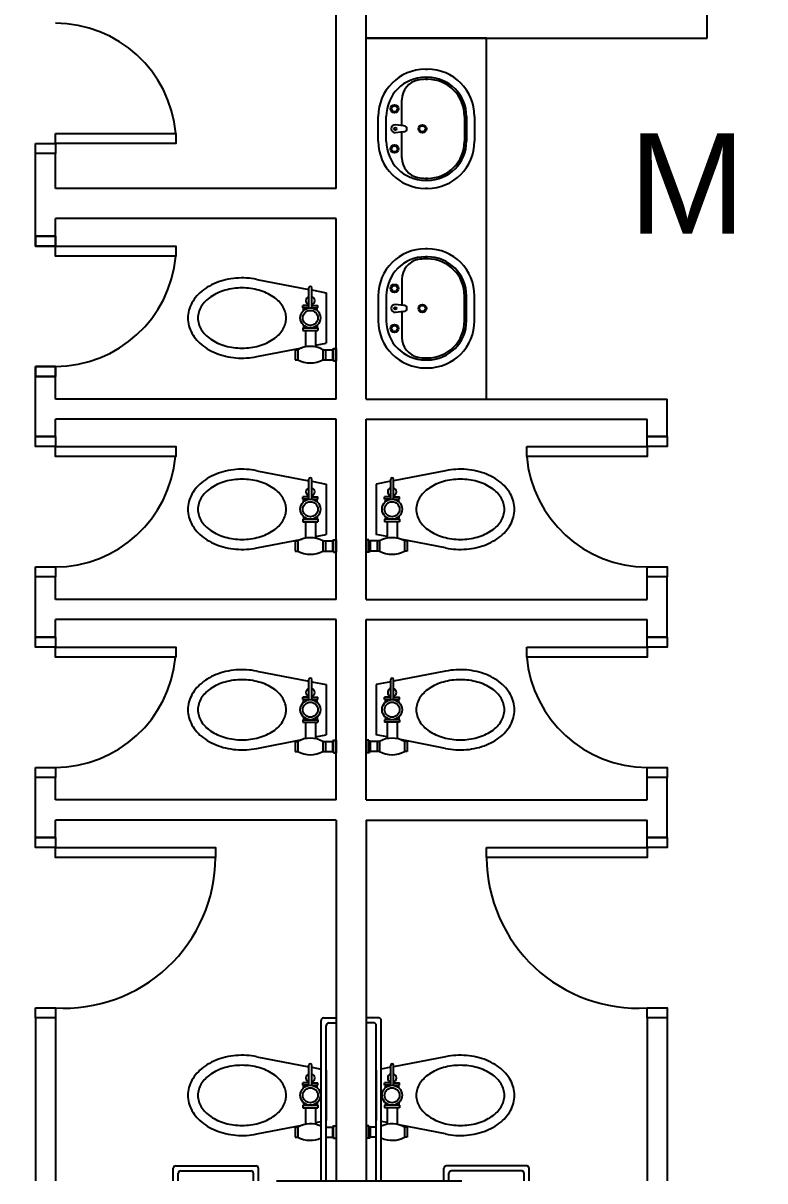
# Model space of a CAD drawing. Header units: millimetres. Extents: x -616979 to 2364082, y 43054 to 1637649.
# Drawn here: x 160498 to 164196, y 63770 to 69545 of the extents above; entities that cross this region are included whole.
import ezdxf

# ---------------------------------------------------------------- set-up
doc = ezdxf.new("R2010")
doc.units = ezdxf.units.MM
for name, color, linetype in [('a-doors', 254, 'Continuous'), ('a-fixtures', 7, 'Continuous'), ('a-label', 9, 'Continuous'), ('a-line', 7, 'Continuous'), ('a-wall', 5, 'Continuous'), ('a-windows', 7, 'Continuous')]:
    doc.layers.add(name, color=color, linetype=linetype)
doc.styles.add('-kitz', font='arial.ttf')

msp = doc.modelspace()

# ---------------------------------------------------------------- linework, layer by layer
at = {"layer": 'a-doors'}
msp.add_line((160658.395, 68894.537), (160558.395, 68894.537), dxfattribs=at)
at = {"layer": 'a-doors', "color": 1}
for p, q in [((160658.395, 68482.037), (160558.395, 68482.037)), ((160558.395, 68482.037), (160558.395, 68432.037)), ((160658.395, 68482.037), (160558.395, 68482.037)), ((160658.395, 68432.037), (160658.395, 68482.037)), ((160558.395, 68432.037), (160658.395, 68432.037)), ((160558.395, 67832.037), (160558.395, 67782.037)), ((160658.395, 67832.037), (160558.395, 67832.037)), ((160658.395, 67782.037), (160658.395, 67832.037)), ((160658.395, 67782.037), (160558.395, 67782.037)), ((160558.395, 67782.037), (160658.395, 67782.037)), ((160658.395, 67482.037), (160558.395, 67482.037)), ((163708.395, 67482.037), (163608.395, 67482.037)), ((160658.395, 66782.037), (160558.395, 66782.037)), ((163708.395, 66782.037), (163608.395, 66782.037)), ((160658.395, 66482.037), (160558.395, 66482.037)), ((163708.395, 66482.037), (163608.395, 66482.037)), ((160658.395, 65782.037), (160558.395, 65782.037)), ((163708.395, 65782.037), (163608.395, 65782.037)), ((160658.395, 65482.037), (160558.395, 65482.037)), ((163708.395, 65482.037), (163608.395, 65482.037)), ((160658.395, 64582.037), (160558.395, 64582.037)), ((163708.395, 64582.037), (163608.395, 64582.037))]:
    msp.add_line(p, q, dxfattribs=at)
at = {"layer": 'a-doors'}
for points in [[(160658.395, 68994.537), (161258.395, 68994.537), (161258.395, 68944.537), (160658.395, 68944.537)], [(160558.395, 68944.537), (160658.395, 68944.537), (160658.395, 68894.537), (160558.395, 68894.537)]]:
    msp.add_lwpolyline(points, close=True, dxfattribs=at)
at = {"layer": 'a-doors', "color": 1}
for points in [[(160558.395, 68482.037), (160658.395, 68482.037), (160658.395, 68432.037), (160558.395, 68432.037)], [(160658.395, 68432.037), (161258.395, 68432.037), (161258.395, 68382.037), (160658.395, 68382.037)], [(160558.395, 67832.037), (160658.395, 67832.037), (160658.395, 67782.037), (160558.395, 67782.037)], [(160558.395, 67482.037), (160658.395, 67482.037), (160658.395, 67432.037), (160558.395, 67432.037)], [(163608.395, 67482.037), (163708.395, 67482.037), (163708.395, 67432.037), (163608.395, 67432.037)], [(160658.395, 67432.037), (161258.395, 67432.037), (161258.395, 67382.037), (160658.395, 67382.037)], [(163008.395, 67432.037), (163608.395, 67432.037), (163608.395, 67382.037), (163008.395, 67382.037)], [(160558.395, 66832.037), (160658.395, 66832.037), (160658.395, 66782.037), (160558.395, 66782.037)], [(163608.395, 66832.037), (163708.395, 66832.037), (163708.395, 66782.037), (163608.395, 66782.037)], [(160558.395, 66482.037), (160658.395, 66482.037), (160658.395, 66432.037), (160558.395, 66432.037)], [(163608.395, 66482.037), (163708.395, 66482.037), (163708.395, 66432.037), (163608.395, 66432.037)], [(160658.395, 66432.037), (161258.395, 66432.037), (161258.395, 66382.037), (160658.395, 66382.037)], [(163008.395, 66432.037), (163608.395, 66432.037), (163608.395, 66382.037), (163008.395, 66382.037)], [(160558.395, 65832.037), (160658.395, 65832.037), (160658.395, 65782.037), (160558.395, 65782.037)], [(163608.395, 65832.037), (163708.395, 65832.037), (163708.395, 65782.037), (163608.395, 65782.037)], [(160558.395, 65482.037), (160658.395, 65482.037), (160658.395, 65432.037), (160558.395, 65432.037)], [(160658.395, 65432.037), (161456.7, 65432.037), (161456.7, 65382.037), (160658.395, 65382.037)], [(162808.395, 65432.037), (163608.395, 65432.037), (163608.395, 65382.037), (162808.395, 65382.037)], [(163608.395, 65482.037), (163708.395, 65482.037), (163708.395, 65432.037), (163608.395, 65432.037)], [(160558.395, 64632.037), (160658.395, 64632.037), (160658.395, 64582.037), (160558.395, 64582.037)], [(163608.395, 64632.037), (163708.395, 64632.037), (163708.395, 64582.037), (163608.395, 64582.037)]]:
    msp.add_lwpolyline(points, close=True, dxfattribs=at)
at = {"layer": 'a-doors'}
msp.add_arc((160656.853, 68940.581), 603.958, 5.1254488, 89.853657, dxfattribs=at)
at = {"layer": 'a-doors', "color": 1}
for centre, radius, start, end in [((160656.853, 68435.992), 603.958, 270.146343, 354.8745512), ((160655.158, 67435.992), 603.958, 270.146343, 354.8745512), ((163609.938, 67435.992), 603.958, 185.1254488, 269.853657), ((160655.158, 66435.992), 603.958, 270.146343, 354.8745512), ((163609.938, 66435.992), 603.958, 185.1254488, 269.853657), ((160700.765, 65386.701), 755.95, 266.6583053, 359.6464742), ((163564.331, 65386.701), 755.95, 180.3535258, 273.3416947)]:
    msp.add_arc(centre, radius, start, end, dxfattribs=at)
at = {"layer": 'a-fixtures', "color": 1}
for p, q in [((162503.395, 69314.407), (162513.395, 69314.407)), ((162503.395, 69274.407), (162513.395, 69274.407)), ((162503.395, 69264.407), (162513.395, 69264.407)), ((162386.395, 69033.56), (162386.395, 69162.69)), ((162268.395, 68955.407), (162268.395, 69079.407)), ((162308.395, 68955.407), (162308.395, 69079.407)), ((162698.395, 69079.407), (162698.395, 68955.407)), ((162708.395, 69079.407), (162708.395, 68955.407)), ((162748.395, 69079.407), (162748.395, 68955.407)), ((162396.395, 69032.407), (162353.022, 69037.407)), ((162396.395, 69002.407), (162353.022, 68997.407)), ((162386.395, 68872.124), (162386.395, 69001.254)), ((162513.395, 68770.407), (162503.395, 68770.407)), ((162513.395, 68760.407), (162503.395, 68760.407)), ((162513.395, 68720.407), (162503.395, 68720.407)), ((162513.395, 68418.666), (162503.395, 68418.666)), ((162513.395, 68378.666), (162503.395, 68378.666)), ((162513.395, 68368.666), (162503.395, 68368.666)), ((161662.595, 68266.128), (161922.945, 68216.211)), ((162386.395, 68266.949), (162386.395, 68137.819)), ((161922.945, 68124.178), (161922.945, 68224.178)), ((161936.445, 68124.178), (161936.445, 68224.178)), ((161936.445, 68213.623), (162008.395, 68199.828)), ((162008.395, 68199.828), (162008.395, 67948.528)), ((162268.395, 68183.666), (162268.395, 68059.666)), ((162308.395, 68183.666), (162308.395, 68059.666)), ((162698.395, 68059.666), (162698.395, 68183.666)), ((162708.395, 68059.666), (162708.395, 68183.666)), ((162748.395, 68059.666), (162748.395, 68183.666)), ((161922.945, 68136.678), (161892.195, 68136.678)), ((161892.195, 68124.178), (161892.195, 68136.678)), ((161922.945, 68124.178), (161892.195, 68124.178)), ((161896.263, 68111.356), (161896.263, 68124.178)), ((161936.445, 68136.678), (161967.195, 68136.678)), ((161936.445, 68124.178), (161967.195, 68124.178)), ((161963.128, 68111.356), (161963.128, 68124.178)), ((161967.195, 68124.178), (161967.195, 68136.678)), ((162396.395, 68136.666), (162353.022, 68141.666)), ((162396.395, 68106.666), (162353.022, 68101.666)), ((162386.395, 68105.514), (162386.395, 67976.384)), ((161896.263, 68036.999), (161896.263, 68024.178)), ((161963.128, 68036.999), (161963.128, 68024.178)), ((161892.195, 68024.178), (161967.195, 68024.178)), ((161892.195, 68024.178), (161892.195, 68011.678)), ((161892.195, 68011.678), (161967.195, 68011.678)), ((161904.695, 68011.678), (161904.695, 67929.578)), ((161954.695, 68011.678), (161954.695, 67929.578)), ((161967.195, 68024.178), (161967.195, 68011.678)), ((161662.595, 67881.128), (161888.151, 67925.091)), ((161854.695, 67915.671), (161867.195, 67915.671)), ((161854.695, 67915.671), (161854.695, 67865.671)), ((161867.195, 67915.671), (161867.195, 67865.671)), ((161954.695, 67938.061), (162008.395, 67948.528)), ((161992.195, 67915.671), (162004.695, 67915.671)), ((161992.195, 67915.671), (161992.195, 67865.671)), ((162004.695, 67915.671), (162039.645, 67915.671)), ((162004.695, 67915.671), (162004.695, 67865.671)), ((162039.645, 67918.796), (162039.645, 67862.546)), ((162045.895, 67918.796), (162039.645, 67918.796)), ((162045.895, 67921.921), (162045.895, 67915.671)), ((162045.895, 67921.921), (162058.395, 67921.921)), ((162045.895, 67859.421), (162045.895, 67921.921)), ((162045.895, 67915.671), (162045.895, 67918.796)), ((162058.395, 67921.921), (162058.395, 67859.421)), ((161854.695, 67865.671), (161867.195, 67865.671)), ((161992.195, 67865.671), (162004.695, 67865.671)), ((162004.695, 67865.671), (162039.645, 67865.671)), ((162045.895, 67862.546), (162039.645, 67862.546)), ((162045.895, 67859.421), (162045.895, 67865.671)), ((162045.895, 67865.671), (162045.895, 67862.546)), ((162045.895, 67859.421), (162058.395, 67859.421)), ((162503.395, 67874.666), (162513.395, 67874.666)), ((162503.395, 67864.666), (162513.395, 67864.666)), ((162503.395, 67824.666), (162513.395, 67824.666)), ((161662.595, 67311.881), (161922.945, 67261.964)), ((162604.195, 67311.881), (162343.845, 67261.964)), ((161922.945, 67169.931), (161922.945, 67269.931)), ((161936.445, 67169.931), (161936.445, 67269.931)), ((161936.445, 67259.375), (162008.395, 67245.581)), ((162008.395, 67245.581), (162008.395, 66994.281)), ((162330.345, 67259.375), (162258.395, 67245.581)), ((162258.395, 67245.581), (162258.395, 66994.281)), ((162330.345, 67169.931), (162330.345, 67269.931)), ((162343.845, 67169.931), (162343.845, 67269.931)), ((161922.945, 67182.431), (161892.195, 67182.431)), ((161892.195, 67169.931), (161892.195, 67182.431)), ((161922.945, 67169.931), (161892.195, 67169.931)), ((161896.263, 67157.109), (161896.263, 67169.931)), ((161936.445, 67182.431), (161967.195, 67182.431)), ((161936.445, 67169.931), (161967.195, 67169.931)), ((161963.128, 67157.109), (161963.128, 67169.931)), ((161967.195, 67169.931), (161967.195, 67182.431)), ((162330.345, 67182.431), (162299.595, 67182.431)), ((162299.595, 67169.931), (162299.595, 67182.431)), ((162330.345, 67169.931), (162299.595, 67169.931)), ((162303.663, 67157.109), (162303.663, 67169.931)), ((162343.845, 67182.431), (162374.595, 67182.431)), ((162343.845, 67169.931), (162374.595, 67169.931)), ((162370.528, 67157.109), (162370.528, 67169.931)), ((162374.595, 67169.931), (162374.595, 67182.431)), ((161892.195, 67069.931), (161967.195, 67069.931)), ((161892.195, 67069.931), (161892.195, 67057.431)), ((161892.195, 67057.431), (161967.195, 67057.431)), ((161896.263, 67082.752), (161896.263, 67069.931)), ((161904.695, 67057.431), (161904.695, 66975.331)), ((161954.695, 67057.431), (161954.695, 66975.331)), ((161963.128, 67082.752), (161963.128, 67069.931)), ((161967.195, 67069.931), (161967.195, 67057.431)), ((162374.595, 67069.931), (162299.595, 67069.931)), ((162299.595, 67069.931), (162299.595, 67057.431)), ((162374.595, 67057.431), (162299.595, 67057.431)), ((162303.663, 67082.752), (162303.663, 67069.931)), ((162312.095, 67057.431), (162312.095, 66975.331)), ((162362.095, 67057.431), (162362.095, 66975.331)), ((162370.528, 67082.752), (162370.528, 67069.931)), ((162374.595, 67069.931), (162374.595, 67057.431)), ((161954.695, 66983.814), (162008.395, 66994.281)), ((162312.095, 66983.814), (162258.395, 66994.281)), ((161662.595, 66926.881), (161888.151, 66970.844)), ((161854.695, 66961.423), (161867.195, 66961.423)), ((161854.695, 66961.423), (161854.695, 66911.423)), ((161867.195, 66961.423), (161867.195, 66911.423)), ((161992.195, 66961.423), (162004.695, 66961.423)), ((161992.195, 66961.423), (161992.195, 66911.423)), ((162004.695, 66961.423), (162039.645, 66961.423)), ((162004.695, 66961.423), (162004.695, 66911.423)), ((162039.645, 66964.548), (162039.645, 66908.298)), ((162045.895, 66964.548), (162039.645, 66964.548)), ((162045.895, 66967.673), (162045.895, 66961.423)), ((162045.895, 66967.673), (162058.395, 66967.673)), ((162045.895, 66905.173), (162045.895, 66967.673)), ((162045.895, 66961.423), (162045.895, 66964.548)), ((162058.395, 66967.673), (162058.395, 66905.173)), ((162208.395, 66967.673), (162208.395, 66905.173)), ((162220.895, 66967.673), (162208.395, 66967.673)), ((162220.895, 66967.673), (162220.895, 66961.423)), ((162220.895, 66905.173), (162220.895, 66967.673)), ((162220.895, 66964.548), (162227.145, 66964.548)), ((162220.895, 66961.423), (162220.895, 66964.548)), ((162227.145, 66964.548), (162227.145, 66908.298)), ((162262.095, 66961.423), (162227.145, 66961.423)), ((162274.595, 66961.423), (162262.095, 66961.423)), ((162262.095, 66961.423), (162262.095, 66911.423)), ((162274.595, 66961.423), (162274.595, 66911.423)), ((162604.195, 66926.881), (162378.64, 66970.844)), ((162412.095, 66961.423), (162399.595, 66961.423)), ((162399.595, 66961.423), (162399.595, 66911.423)), ((162412.095, 66961.423), (162412.095, 66911.423)), ((161854.695, 66911.423), (161867.195, 66911.423)), ((161992.195, 66911.423), (162004.695, 66911.423)), ((162004.695, 66911.423), (162039.645, 66911.423)), ((162045.895, 66908.298), (162039.645, 66908.298)), ((162045.895, 66905.173), (162045.895, 66911.423)), ((162045.895, 66911.423), (162045.895, 66908.298)), ((162045.895, 66905.173), (162058.395, 66905.173)), ((162220.895, 66905.173), (162208.395, 66905.173)), ((162220.895, 66905.173), (162220.895, 66911.423)), ((162220.895, 66911.423), (162220.895, 66908.298)), ((162220.895, 66908.298), (162227.145, 66908.298)), ((162262.095, 66911.423), (162227.145, 66911.423)), ((162274.595, 66911.423), (162262.095, 66911.423)), ((162412.095, 66911.423), (162399.595, 66911.423)), ((161662.595, 66311.881), (161922.945, 66261.964)), ((162604.195, 66311.881), (162343.845, 66261.964)), ((161922.945, 66169.931), (161922.945, 66269.931)), ((161936.445, 66169.931), (161936.445, 66269.931)), ((161936.445, 66259.375), (162008.395, 66245.581)), ((162008.395, 66245.581), (162008.395, 65994.281)), ((162330.345, 66259.375), (162258.395, 66245.581)), ((162258.395, 66245.581), (162258.395, 65994.281)), ((162330.345, 66169.931), (162330.345, 66269.931)), ((162343.845, 66169.931), (162343.845, 66269.931)), ((161922.945, 66182.431), (161892.195, 66182.431)), ((161892.195, 66169.931), (161892.195, 66182.431)), ((161936.445, 66182.431), (161967.195, 66182.431)), ((161967.195, 66169.931), (161967.195, 66182.431)), ((162330.345, 66182.431), (162299.595, 66182.431)), ((162299.595, 66169.931), (162299.595, 66182.431)), ((162343.845, 66182.431), (162374.595, 66182.431)), ((162374.595, 66169.931), (162374.595, 66182.431)), ((161922.945, 66169.931), (161892.195, 66169.931)), ((161896.263, 66157.109), (161896.263, 66169.931)), ((161936.445, 66169.931), (161967.195, 66169.931)), ((161963.128, 66157.109), (161963.128, 66169.931)), ((162330.345, 66169.931), (162299.595, 66169.931)), ((162303.663, 66157.109), (162303.663, 66169.931)), ((162343.845, 66169.931), (162374.595, 66169.931)), ((162370.528, 66157.109), (162370.528, 66169.931)), ((161892.195, 66069.931), (161967.195, 66069.931)), ((161892.195, 66069.931), (161892.195, 66057.431)), ((161896.263, 66082.752), (161896.263, 66069.931)), ((161963.128, 66082.752), (161963.128, 66069.931)), ((161967.195, 66069.931), (161967.195, 66057.431)), ((162374.595, 66069.931), (162299.595, 66069.931)), ((162299.595, 66069.931), (162299.595, 66057.431)), ((162303.663, 66082.752), (162303.663, 66069.931)), ((162370.528, 66082.752), (162370.528, 66069.931)), ((162374.595, 66069.931), (162374.595, 66057.431)), ((161892.195, 66057.431), (161967.195, 66057.431)), ((161904.695, 66057.431), (161904.695, 65975.331)), ((161954.695, 66057.431), (161954.695, 65975.331)), ((162374.595, 66057.431), (162299.595, 66057.431)), ((162312.095, 66057.431), (162312.095, 65975.331)), ((162362.095, 66057.431), (162362.095, 65975.331)), ((161662.595, 65926.881), (161888.151, 65970.844)), ((161854.695, 65961.423), (161854.695, 65911.423)), ((161854.695, 65961.423), (161867.195, 65961.423)), ((161867.195, 65961.423), (161867.195, 65911.423)), ((161954.695, 65983.814), (162008.395, 65994.281)), ((161992.195, 65961.423), (161992.195, 65911.423)), ((161992.195, 65961.423), (162004.695, 65961.423)), ((162004.695, 65961.423), (162004.695, 65911.423)), ((162004.695, 65961.423), (162039.645, 65961.423)), ((162039.645, 65964.548), (162039.645, 65908.298)), ((162045.895, 65964.548), (162039.645, 65964.548)), ((162045.895, 65905.173), (162045.895, 65967.673)), ((162045.895, 65967.673), (162045.895, 65961.423)), ((162045.895, 65967.673), (162058.395, 65967.673)), ((162045.895, 65961.423), (162045.895, 65964.548)), ((162058.395, 65967.673), (162058.395, 65905.173)), ((162208.395, 65967.673), (162208.395, 65905.173)), ((162220.895, 65967.673), (162208.395, 65967.673)), ((162220.895, 65905.173), (162220.895, 65967.673)), ((162220.895, 65967.673), (162220.895, 65961.423)), ((162220.895, 65964.548), (162227.145, 65964.548)), ((162220.895, 65961.423), (162220.895, 65964.548)), ((162227.145, 65964.548), (162227.145, 65908.298)), ((162262.095, 65961.423), (162227.145, 65961.423)), ((162312.095, 65983.814), (162258.395, 65994.281)), ((162262.095, 65961.423), (162262.095, 65911.423)), ((162274.595, 65961.423), (162262.095, 65961.423)), ((162274.595, 65961.423), (162274.595, 65911.423)), ((162604.195, 65926.881), (162378.64, 65970.844)), ((162399.595, 65961.423), (162399.595, 65911.423)), ((162412.095, 65961.423), (162399.595, 65961.423)), ((162412.095, 65961.423), (162412.095, 65911.423)), ((161854.695, 65911.423), (161867.195, 65911.423)), ((161992.195, 65911.423), (162004.695, 65911.423)), ((162004.695, 65911.423), (162039.645, 65911.423)), ((162045.895, 65908.298), (162039.645, 65908.298)), ((162045.895, 65905.173), (162045.895, 65911.423)), ((162045.895, 65911.423), (162045.895, 65908.298)), ((162045.895, 65905.173), (162058.395, 65905.173)), ((162220.895, 65905.173), (162208.395, 65905.173)), ((162220.895, 65905.173), (162220.895, 65911.423)), ((162220.895, 65911.423), (162220.895, 65908.298)), ((162220.895, 65908.298), (162227.145, 65908.298)), ((162262.095, 65911.423), (162227.145, 65911.423)), ((162274.595, 65911.423), (162262.095, 65911.423)), ((162412.095, 65911.423), (162399.595, 65911.423)), ((161983.395, 63769.537), (161983.395, 64569.537)), ((161995.895, 64582.037), (162058.395, 64582.037)), ((162270.895, 64582.037), (162208.395, 64582.037)), ((162283.395, 63769.537), (162283.395, 64569.537)), ((162008.395, 63769.537), (162008.395, 64544.537)), ((162020.895, 64557.037), (162058.395, 64557.037)), ((162245.895, 64557.037), (162208.395, 64557.037)), ((162258.395, 63769.537), (162258.395, 64544.537)), ((161662.595, 64388.399), (161922.945, 64338.482)), ((161922.945, 64246.449), (161922.945, 64346.449)), ((161936.445, 64246.449), (161936.445, 64346.449)), ((161936.445, 64335.894), (161983.395, 64326.892)), ((162330.345, 64335.894), (162283.395, 64326.892)), ((162330.345, 64246.449), (162330.345, 64346.449)), ((162604.195, 64388.399), (162343.845, 64338.482)), ((162343.845, 64246.449), (162343.845, 64346.449)), ((162008.395, 64322.099), (162008.395, 64070.799)), ((162258.395, 64322.099), (162258.395, 64070.799)), ((161922.945, 64258.949), (161892.195, 64258.949)), ((161892.195, 64246.449), (161892.195, 64258.949)), ((161922.945, 64246.449), (161892.195, 64246.449)), ((161896.263, 64233.627), (161896.263, 64246.449)), ((161936.445, 64258.949), (161967.195, 64258.949)), ((161936.445, 64246.449), (161967.195, 64246.449)), ((161963.128, 64233.627), (161963.128, 64246.449)), ((161967.195, 64246.449), (161967.195, 64258.949)), ((162330.345, 64258.949), (162299.595, 64258.949)), ((162299.595, 64246.449), (162299.595, 64258.949)), ((162330.345, 64246.449), (162299.595, 64246.449)), ((162303.663, 64233.627), (162303.663, 64246.449)), ((162343.845, 64258.949), (162374.595, 64258.949)), ((162343.845, 64246.449), (162374.595, 64246.449)), ((162370.528, 64233.627), (162370.528, 64246.449)), ((162374.595, 64246.449), (162374.595, 64258.949)), ((161892.195, 64146.449), (161967.195, 64146.449)), ((161892.195, 64146.449), (161892.195, 64133.949)), ((161892.195, 64133.949), (161967.195, 64133.949)), ((161896.263, 64159.27), (161896.263, 64146.449)), ((161904.695, 64133.949), (161904.695, 64051.849)), ((161954.695, 64133.949), (161954.695, 64051.849)), ((161963.128, 64159.27), (161963.128, 64146.449)), ((161967.195, 64146.449), (161967.195, 64133.949)), ((162374.595, 64146.449), (162299.595, 64146.449)), ((162299.595, 64146.449), (162299.595, 64133.949)), ((162374.595, 64133.949), (162299.595, 64133.949)), ((162303.663, 64159.27), (162303.663, 64146.449)), ((162312.095, 64133.949), (162312.095, 64051.849)), ((162362.095, 64133.949), (162362.095, 64051.849)), ((162370.528, 64159.27), (162370.528, 64146.449)), ((162374.595, 64146.449), (162374.595, 64133.949)), ((161662.595, 64003.399), (161888.151, 64047.362)), ((161954.695, 64060.332), (161983.395, 64065.926)), ((162312.095, 64060.332), (162283.395, 64065.926)), ((162604.195, 64003.399), (162378.64, 64047.362)), ((161854.695, 64037.942), (161867.195, 64037.942)), ((161854.695, 64037.942), (161854.695, 63987.942)), ((161854.695, 63987.942), (161867.195, 63987.942)), ((161867.195, 64037.942), (161867.195, 63987.942)), ((162008.395, 64037.942), (162039.645, 64037.942)), ((162008.395, 63987.942), (162039.645, 63987.942)), ((162039.645, 64041.067), (162039.645, 63984.817)), ((162045.895, 64041.067), (162039.645, 64041.067)), ((162045.895, 64044.192), (162045.895, 64037.942)), ((162045.895, 64044.192), (162058.395, 64044.192)), ((162045.895, 63981.692), (162045.895, 64044.192)), ((162045.895, 64037.942), (162045.895, 64041.067)), ((162045.895, 63981.692), (162045.895, 63987.942)), ((162045.895, 63987.942), (162045.895, 63984.817)), ((162058.395, 64044.192), (162058.395, 63981.692)), ((162208.395, 64044.192), (162208.395, 63981.692)), ((162220.895, 64044.192), (162208.395, 64044.192)), ((162220.895, 64044.192), (162220.895, 64037.942)), ((162220.895, 63981.692), (162220.895, 64044.192)), ((162220.895, 64041.067), (162227.145, 64041.067)), ((162220.895, 64037.942), (162220.895, 64041.067)), ((162220.895, 63981.692), (162220.895, 63987.942)), ((162220.895, 63987.942), (162220.895, 63984.817)), ((162227.145, 64041.067), (162227.145, 63984.817)), ((162258.395, 64037.942), (162227.145, 64037.942)), ((162258.395, 63987.942), (162227.145, 63987.942)), ((162412.095, 64037.942), (162399.595, 64037.942)), ((162399.595, 64037.942), (162399.595, 63987.942)), ((162412.095, 63987.942), (162399.595, 63987.942)), ((162412.095, 64037.942), (162412.095, 63987.942)), ((162045.895, 63984.817), (162039.645, 63984.817)), ((162045.895, 63981.692), (162058.395, 63981.692)), ((162220.895, 63981.692), (162208.395, 63981.692)), ((162220.895, 63984.817), (162227.145, 63984.817)), ((161245.895, 63769.537), (161245.895, 63832.037)), ((161258.395, 63844.537), (161658.395, 63844.537)), ((161283.395, 63819.537), (161633.395, 63819.537)), ((161670.895, 63769.537), (161670.895, 63832.037)), ((162595.895, 63769.537), (162595.895, 63832.037)), ((163008.395, 63844.537), (162608.395, 63844.537)), ((162983.395, 63819.537), (162633.395, 63819.537)), ((163020.895, 63769.537), (163020.895, 63832.037)), ((162385.091, 63769.537), (162685.091, 63769.537)), ((162620.895, 63769.537), (162620.895, 63807.037)), ((162995.895, 63769.537), (162995.895, 63807.037))]:
    msp.add_line(p, q, dxfattribs=at)
for centre, radius in [((162349.265, 69117.407), 20), ((162349.265, 69117.407), 15), ((162353.022, 69017.407), 6.243), ((162488.395, 69017.407), 20), ((162488.395, 69017.407), 15), ((162349.265, 68917.407), 20), ((162349.265, 68917.407), 15), ((162349.265, 68221.666), 20), ((162349.265, 68221.666), 15), ((161929.695, 68074.178), 50), ((161929.695, 68074.178), 37.5), ((162353.022, 68121.666), 6.243), ((162488.395, 68121.666), 20), ((162488.395, 68121.666), 15), ((162349.265, 68021.666), 20), ((162349.265, 68021.666), 15), ((161929.695, 67119.931), 50), ((162337.095, 67119.931), 50), ((161929.695, 67119.931), 37.5), ((162337.095, 67119.931), 37.5), ((161929.695, 66119.931), 50), ((161929.695, 66119.931), 37.5), ((162337.095, 66119.931), 50), ((162337.095, 66119.931), 37.5), ((161929.695, 64196.449), 50), ((161929.695, 64196.449), 37.5), ((162337.095, 64196.449), 50), ((162337.095, 64196.449), 37.5)]:
    msp.add_circle(centre, radius, dxfattribs=at)
for centre, radius, start, end in [((162503.395, 69079.407), 235, 90, 180), ((162513.395, 69079.407), 235, 360, 90), ((162503.395, 69079.407), 195, 90, 180), ((162486.395, 69162.69), 100, 101.536959, 180), ((162503.395, 69079.407), 185, 90, 101.536959), ((162513.395, 69079.407), 195, 360, 90), ((162513.395, 69079.407), 185, 0, 90), ((162353.022, 69017.407), 20, 90, 270), ((162396.395, 69017.407), 15, 270, 90), ((162503.395, 68955.407), 235, 180, 270), ((162503.395, 68955.407), 195, 180, 270), ((162513.395, 68955.407), 185, 270, 0), ((162513.395, 68955.407), 195, 270, 0), ((162513.395, 68955.407), 235, 270, 0), ((162486.395, 68872.124), 100, 180, 258.463041), ((162503.395, 68955.407), 185, 258.463041, 270), ((162503.395, 68183.666), 235, 90, 180), ((162503.395, 68183.666), 195, 90, 180), ((162513.395, 68183.666), 235, 360, 90), ((162513.395, 68183.666), 195, 360, 90), ((162486.395, 68266.949), 100, 101.536959, 180), ((162503.395, 68183.666), 185, 90, 101.536959), ((162513.395, 68183.666), 185, 360, 90), ((161581.702, 67946.558), 326.259, 103.1644504, 112.0462977), ((161588.026, 67920.526), 353.047, 94.7756098, 103.2017095), ((161589.135, 67909.967), 363.662, 86.5500769, 94.8111809), ((161589.815, 67917.59), 356.012, 78.2063078, 86.5855015), ((161545.101, 68017.29), 246.344, 121.6135179, 132.3268653), ((161567.317, 67981.555), 288.422, 112.0072407, 121.650701), ((161576.807, 67955.912), 266.182, 105.6626164, 114.384851), ((161586.255, 67923.117), 300.31, 97.6619613, 105.7091653), ((161589.025, 67904.271), 319.356, 89.9801042, 97.703553), ((161589.246, 67904.271), 319.356, 82.296447, 90.0198958), ((161592.015, 67923.117), 300.31, 74.2908347, 82.3380387), ((161601.464, 67955.912), 266.182, 65.615149, 74.3373836), ((161929.695, 68224.178), 6.75, 0, 180), ((161492.926, 68064.771), 175.426, 144.3483622, 157.7820774), ((161518.447, 68046.425), 206.856, 132.3026186, 144.3395114), ((161508.613, 68055.751), 143.979, 135.3343881, 148.4762921), ((161534.853, 68029.954), 180.776, 124.0737374, 135.3657223), ((161559.105, 67994.466), 223.759, 114.3323623, 124.1263519), ((161619.166, 67994.466), 223.759, 55.8736481, 65.6676377), ((161643.417, 68029.954), 180.776, 44.6342777, 55.9262626), ((161669.658, 68055.751), 143.979, 31.523708, 44.6656119), ((161929.695, 68160.328), 21.797, 108.039276, 251.960724), ((161929.695, 68160.328), 21.797, 288.039276, 71.960724), ((161467.858, 68073.628), 148.721, 172.5053155, 187.4993945), ((161474.546, 68072.458), 155.504, 157.8433287, 172.3991788), ((161473.647, 68073.468), 104.512, 163.6482619, 179.9122405), ((161486.381, 68069.463), 117.858, 148.5076859, 163.5229414), ((161691.89, 68069.463), 117.858, 16.4770586, 31.4923141), ((161704.623, 68073.468), 104.512, 0.0877595, 16.3517381), ((162353.022, 68121.666), 20, 90, 270), ((162396.395, 68121.666), 15, 270, 90), ((161474.55, 68074.799), 155.508, 187.6055228, 202.1611094), ((161473.647, 68073.788), 104.512, 180.0877595, 196.3517381), ((161486.381, 68077.793), 117.858, 196.4770586, 211.4923141), ((161691.89, 68077.793), 117.858, 328.5076859, 343.5229414), ((161704.623, 68073.788), 104.512, 343.6482619, 359.9122405), ((162503.395, 68059.666), 235, 180, 270), ((162503.395, 68059.666), 195, 180, 270), ((162513.395, 68059.666), 185, 270, 360), ((162513.395, 68059.666), 195, 270, 0), ((162513.395, 68059.666), 235, 270, 0), ((161492.933, 68082.489), 175.434, 202.2223433, 215.6556418), ((161518.455, 68100.838), 206.868, 215.6644787, 227.7009315), ((161508.613, 68091.505), 143.979, 211.523708, 224.6656119), ((161534.853, 68117.302), 180.776, 224.6342777, 235.9262626), ((161643.417, 68117.302), 180.776, 304.0737374, 315.3657223), ((161669.658, 68091.505), 143.979, 315.3343881, 328.476292), ((162486.395, 67976.384), 100, 180, 258.463041), ((161545.109, 68129.976), 246.357, 227.676678, 238.3896451), ((161567.323, 68165.713), 288.435, 238.3524602, 247.9956327), ((161559.105, 68152.79), 223.759, 235.8736481, 245.6676377), ((161576.807, 68191.344), 266.182, 245.615149, 254.3373836), ((161586.255, 68224.139), 300.31, 254.2908347, 262.3380387), ((161589.025, 68242.984), 319.356, 262.296447, 270.0198958), ((161589.246, 68242.984), 319.356, 269.9801042, 277.703553), ((161592.015, 68224.139), 300.31, 277.6619613, 285.7091653), ((161601.464, 68191.344), 266.182, 285.6626164, 294.384851), ((161619.166, 68152.79), 223.759, 294.3323623, 304.1263519), ((161929.695, 67804.658), 127.397, 60.6205568, 119.3794432), ((161581.705, 68200.708), 326.27, 247.956576, 256.8382334), ((161588.027, 68226.736), 353.053, 256.800975, 265.2269781), ((161589.135, 68237.289), 363.662, 265.1914074, 273.4525041), ((161589.816, 68229.66), 356.007, 273.4170793, 281.7963546), ((161929.695, 67976.683), 127.397, 240.6205568, 299.3794432), ((162503.395, 68059.666), 185, 258.463041, 270), ((161567.317, 67027.307), 288.422, 112.0072407, 121.650701), ((161581.702, 66992.31), 326.259, 103.1644504, 112.0462977), ((161588.026, 66966.279), 353.047, 94.7756098, 103.2017095), ((161589.135, 66955.72), 363.662, 86.5500769, 94.8111809), ((161589.815, 66963.343), 356.012, 78.2063078, 86.5855015), ((162676.976, 66963.343), 356.012, 93.4144985, 101.7936922), ((162677.656, 66955.72), 363.662, 85.1888191, 93.4499231), ((162678.765, 66966.279), 353.047, 76.7982905, 85.2243902), ((162685.089, 66992.31), 326.259, 67.9537023, 76.8355496), ((162699.474, 67027.307), 288.422, 58.349299, 67.9927593), ((161518.447, 67092.178), 206.856, 132.3026186, 144.3395114), ((161545.101, 67063.043), 246.344, 121.6135179, 132.3268653), ((161534.853, 67075.707), 180.776, 124.0737374, 135.3657223), ((161559.105, 67040.218), 223.759, 114.3323623, 124.1263519), ((161576.807, 67001.664), 266.182, 105.6626164, 114.384851), ((161586.255, 66968.869), 300.31, 97.6619613, 105.7091653), ((161589.025, 66950.024), 319.356, 89.9801042, 97.703553), ((161589.246, 66950.024), 319.356, 82.296447, 90.0198958), ((161592.015, 66968.869), 300.31, 74.2908347, 82.3380387), ((161601.464, 67001.664), 266.182, 65.615149, 74.3373836), ((161619.166, 67040.218), 223.759, 55.8736481, 65.6676377), ((161643.417, 67075.707), 180.776, 44.6342777, 55.9262626), ((161929.695, 67206.081), 21.797, 108.039276, 251.960724), ((161929.695, 67269.931), 6.75, 0, 180), ((161929.695, 67206.081), 21.797, 288.039276, 71.960724), ((162337.095, 67206.081), 21.797, 108.039276, 251.960724), ((162337.095, 67269.931), 6.75, 0, 180), ((162337.095, 67206.081), 21.797, 288.039276, 71.960724), ((162623.373, 67075.707), 180.776, 124.0737374, 135.3657223), ((162647.625, 67040.218), 223.759, 114.3323623, 124.1263519), ((162665.327, 67001.664), 266.182, 105.6626164, 114.384851), ((162674.775, 66968.869), 300.31, 97.6619613, 105.7091653), ((162677.545, 66950.024), 319.356, 89.9801042, 97.703553), ((162677.766, 66950.024), 319.356, 82.296447, 90.0198958), ((162680.535, 66968.869), 300.31, 74.2908347, 82.3380387), ((162689.984, 67001.664), 266.182, 65.615149, 74.3373836), ((162707.686, 67040.218), 223.759, 55.8736481, 65.6676377), ((162731.937, 67075.707), 180.776, 44.6342777, 55.9262626), ((162721.69, 67063.043), 246.344, 47.6731347, 58.3864821), ((162748.344, 67092.178), 206.856, 35.6604886, 47.6973814), ((161474.546, 67118.21), 155.504, 157.8433287, 172.3991788), ((161492.926, 67110.523), 175.426, 144.3483622, 157.7820774), ((161486.381, 67115.216), 117.858, 148.5076859, 163.5229414), ((161508.613, 67101.503), 143.979, 135.3343881, 148.4762921), ((161669.658, 67101.503), 143.979, 31.523708, 44.6656119), ((161691.89, 67115.216), 117.858, 16.4770586, 31.4923141), ((162574.901, 67115.216), 117.858, 148.5076859, 163.5229414), ((162597.133, 67101.503), 143.979, 135.3343881, 148.476292), ((162758.178, 67101.503), 143.979, 31.5237079, 44.6656119), ((162780.41, 67115.216), 117.858, 16.4770586, 31.4923141), ((162773.865, 67110.523), 175.426, 22.2179226, 35.6516378), ((162792.245, 67118.21), 155.504, 7.6008212, 22.1566713), ((161467.858, 67119.381), 148.721, 172.5053155, 187.4993945), ((161473.647, 67119.22), 104.512, 163.6482619, 179.9122405), ((161473.647, 67119.541), 104.512, 180.0877595, 196.3517381), ((161704.623, 67119.22), 104.512, 0.0877595, 16.3517381), ((161704.623, 67119.541), 104.512, 343.6482619, 359.9122405), ((162562.167, 67119.22), 104.512, 163.6482619, 179.9122405), ((162562.167, 67119.541), 104.512, 180.0877595, 196.3517381), ((162793.143, 67119.22), 104.512, 0.0877595, 16.3517381), ((162793.143, 67119.541), 104.512, 343.6482619, 359.9122405), ((162798.932, 67119.381), 148.721, 352.5006055, 7.4946845), ((161474.55, 67120.552), 155.508, 187.6055228, 202.1611094), ((161492.933, 67128.242), 175.434, 202.2223433, 215.6556418), ((161486.381, 67123.545), 117.858, 196.4770586, 211.4923141), ((161508.613, 67137.258), 143.979, 211.523708, 224.6656119), ((161669.658, 67137.258), 143.979, 315.3343881, 328.476292), ((161691.89, 67123.545), 117.858, 328.5076859, 343.5229414), ((162574.901, 67123.545), 117.858, 196.4770586, 211.4923141), ((162597.133, 67137.258), 143.979, 211.523708, 224.6656119), ((162758.178, 67137.258), 143.979, 315.3343881, 328.476292), ((162780.41, 67123.545), 117.858, 328.5076859, 343.5229414), ((162773.858, 67128.242), 175.434, 324.3443582, 337.7776567), ((162792.241, 67120.552), 155.508, 337.8388906, 352.3944772), ((161518.455, 67146.591), 206.868, 215.6644787, 227.7009315), ((161545.109, 67175.728), 246.357, 227.676678, 238.3896451), ((161534.853, 67163.054), 180.776, 224.6342777, 235.9262626), ((161559.105, 67198.543), 223.759, 235.8736481, 245.6676377), ((161576.807, 67237.097), 266.182, 245.615149, 254.3373836), ((161601.464, 67237.097), 266.182, 285.6626164, 294.384851), ((161619.166, 67198.543), 223.759, 294.3323623, 304.1263519), ((161643.417, 67163.054), 180.776, 304.0737374, 315.3657223), ((162623.373, 67163.054), 180.776, 224.6342777, 235.9262626), ((162647.625, 67198.543), 223.759, 235.8736481, 245.6676377), ((162665.327, 67237.097), 266.182, 245.615149, 254.3373836), ((162689.984, 67237.097), 266.182, 285.6626164, 294.384851), ((162707.686, 67198.543), 223.759, 294.3323623, 304.1263519), ((162731.937, 67163.054), 180.776, 304.0737374, 315.3657223), ((162721.682, 67175.728), 246.357, 301.6103549, 312.323322), ((162748.335, 67146.591), 206.868, 312.2990685, 324.3355213), ((161567.323, 67211.465), 288.435, 238.3524602, 247.9956327), ((161581.705, 67246.461), 326.27, 247.956576, 256.8382334), ((161586.255, 67269.892), 300.31, 254.2908347, 262.3380387), ((161589.025, 67288.737), 319.356, 262.296447, 270.0198958), ((161589.246, 67288.737), 319.356, 269.9801042, 277.703553), ((161592.015, 67269.892), 300.31, 277.6619613, 285.7091653), ((161929.695, 66850.411), 127.397, 60.6205568, 119.3794432), ((162337.095, 66850.411), 127.397, 60.6205568, 119.3794432), ((162674.775, 67269.892), 300.31, 254.2908347, 262.3380387), ((162677.545, 67288.737), 319.356, 262.296447, 270.0198958), ((162677.766, 67288.737), 319.356, 269.9801042, 277.703553), ((162680.535, 67269.892), 300.31, 277.6619613, 285.7091653), ((162685.086, 67246.461), 326.27, 283.1617666, 292.043424), ((162699.468, 67211.465), 288.435, 292.0043673, 301.6475398), ((161588.027, 67272.488), 353.053, 256.800975, 265.2269781), ((161589.135, 67283.042), 363.662, 265.1914074, 273.4525041), ((161589.816, 67275.413), 356.007, 273.4170793, 281.7963546), ((161929.695, 67022.436), 127.397, 240.6205568, 299.3794432), ((162337.095, 67022.436), 127.397, 240.6205568, 299.3794432), ((162676.975, 67275.413), 356.007, 258.2036454, 266.5829207), ((162677.656, 67283.042), 363.662, 266.5474959, 274.8085926), ((162678.764, 67272.488), 353.053, 274.7730219, 283.199025), ((161581.702, 65992.31), 326.259, 103.1644504, 112.0462977), ((161588.026, 65966.279), 353.047, 94.7756098, 103.2017095), ((161589.135, 65955.72), 363.662, 86.5500769, 94.8111809), ((161589.815, 65963.343), 356.012, 78.2063078, 86.5855015), ((162676.976, 65963.343), 356.012, 93.4144985, 101.7936922), ((162677.656, 65955.72), 363.662, 85.1888191, 93.4499231), ((162678.765, 65966.279), 353.047, 76.7982905, 85.2243902), ((162685.089, 65992.31), 326.259, 67.9537023, 76.8355496), ((161518.447, 66092.178), 206.856, 132.3026186, 144.3395114), ((161545.101, 66063.043), 246.344, 121.6135179, 132.3268653), ((161567.317, 66027.307), 288.422, 112.0072407, 121.650701), ((161559.105, 66040.218), 223.759, 114.3323623, 124.1263519), ((161576.807, 66001.664), 266.182, 105.6626164, 114.384851), ((161586.255, 65968.869), 300.31, 97.6619613, 105.7091653), ((161589.025, 65950.024), 319.356, 89.9801042, 97.703553), ((161589.246, 65950.024), 319.356, 82.296447, 90.0198958), ((161592.015, 65968.869), 300.31, 74.2908347, 82.3380387), ((161601.464, 66001.664), 266.182, 65.615149, 74.3373836), ((161619.166, 66040.218), 223.759, 55.8736481, 65.6676377), ((161929.695, 66269.931), 6.75, 0, 180), ((162337.095, 66269.931), 6.75, 0, 180), ((162647.625, 66040.218), 223.759, 114.3323623, 124.1263519), ((162665.327, 66001.664), 266.182, 105.6626164, 114.384851), ((162674.775, 65968.869), 300.31, 97.6619613, 105.7091653), ((162677.545, 65950.024), 319.356, 89.9801042, 97.703553), ((162677.766, 65950.024), 319.356, 82.296447, 90.0198958), ((162680.535, 65968.869), 300.31, 74.2908347, 82.3380387), ((162689.984, 66001.664), 266.182, 65.615149, 74.3373836), ((162707.686, 66040.218), 223.759, 55.8736481, 65.6676377), ((162699.474, 66027.307), 288.422, 58.349299, 67.9927593), ((162721.69, 66063.043), 246.344, 47.6731347, 58.3864821), ((162748.344, 66092.178), 206.856, 35.6604886, 47.6973814), ((161492.926, 66110.523), 175.426, 144.3483622, 157.7820774), ((161508.613, 66101.503), 143.979, 135.3343881, 148.4762921), ((161534.853, 66075.707), 180.776, 124.0737374, 135.3657223), ((161643.417, 66075.707), 180.776, 44.6342777, 55.9262626), ((161669.658, 66101.503), 143.979, 31.523708, 44.6656119), ((161929.695, 66206.081), 21.797, 108.039276, 251.960724), ((161929.695, 66206.081), 21.797, 288.039276, 71.960724), ((162337.095, 66206.081), 21.797, 108.039276, 251.960724), ((162337.095, 66206.081), 21.797, 288.039276, 71.960724), ((162597.133, 66101.503), 143.979, 135.3343881, 148.476292), ((162623.373, 66075.707), 180.776, 124.0737374, 135.3657223), ((162731.937, 66075.707), 180.776, 44.6342777, 55.9262626), ((162758.178, 66101.503), 143.979, 31.5237079, 44.6656119), ((162773.865, 66110.523), 175.426, 22.2179226, 35.6516378), ((161467.858, 66119.381), 148.721, 172.5053155, 187.4993945), ((161474.546, 66118.21), 155.504, 157.8433287, 172.3991788), ((161473.647, 66119.22), 104.512, 163.6482619, 179.9122405), ((161486.381, 66115.216), 117.858, 148.5076859, 163.5229414), ((161691.89, 66115.216), 117.858, 16.4770586, 31.4923141), ((161704.623, 66119.22), 104.512, 0.0877595, 16.3517381), ((162562.167, 66119.22), 104.512, 163.6482619, 179.9122405), ((162574.901, 66115.216), 117.858, 148.5076859, 163.5229414), ((162780.41, 66115.216), 117.858, 16.4770586, 31.4923141), ((162793.143, 66119.22), 104.512, 0.0877595, 16.3517381), ((162792.245, 66118.21), 155.504, 7.6008212, 22.1566713), ((162798.932, 66119.381), 148.721, 352.5006055, 7.4946845), ((161474.55, 66120.552), 155.508, 187.6055228, 202.1611094), ((161473.647, 66119.541), 104.512, 180.0877595, 196.3517381), ((161486.381, 66123.545), 117.858, 196.4770586, 211.4923141), ((161691.89, 66123.545), 117.858, 328.5076859, 343.5229414), ((161704.623, 66119.541), 104.512, 343.6482619, 359.9122405), ((162562.167, 66119.541), 104.512, 180.0877595, 196.3517381), ((162574.901, 66123.545), 117.858, 196.4770586, 211.4923141), ((162780.41, 66123.545), 117.858, 328.5076859, 343.5229414), ((162793.143, 66119.541), 104.512, 343.6482619, 359.9122405), ((162792.241, 66120.552), 155.508, 337.8388906, 352.3944772), ((161492.933, 66128.242), 175.434, 202.2223433, 215.6556418), ((161518.455, 66146.591), 206.868, 215.6644787, 227.7009315), ((161508.613, 66137.258), 143.979, 211.523708, 224.6656119), ((161534.853, 66163.054), 180.776, 224.6342777, 235.9262626), ((161559.105, 66198.543), 223.759, 235.8736481, 245.6676377), ((161619.166, 66198.543), 223.759, 294.3323623, 304.1263519), ((161643.417, 66163.054), 180.776, 304.0737374, 315.3657223), ((161669.658, 66137.258), 143.979, 315.3343881, 328.476292), ((162597.133, 66137.258), 143.979, 211.523708, 224.6656119), ((162623.373, 66163.054), 180.776, 224.6342777, 235.9262626), ((162647.625, 66198.543), 223.759, 235.8736481, 245.6676377), ((162707.686, 66198.543), 223.759, 294.3323623, 304.1263519), ((162731.937, 66163.054), 180.776, 304.0737374, 315.3657223), ((162758.178, 66137.258), 143.979, 315.3343881, 328.476292), ((162748.335, 66146.591), 206.868, 312.2990685, 324.3355213), ((162773.858, 66128.242), 175.434, 324.3443582, 337.7776567), ((161545.109, 66175.728), 246.357, 227.676678, 238.3896451), ((161567.323, 66211.465), 288.435, 238.3524602, 247.9956327), ((161576.807, 66237.097), 266.182, 245.615149, 254.3373836), ((161586.255, 66269.892), 300.31, 254.2908347, 262.3380387), ((161589.025, 66288.737), 319.356, 262.296447, 270.0198958), ((161589.246, 66288.737), 319.356, 269.9801042, 277.703553), ((161592.015, 66269.892), 300.31, 277.6619613, 285.7091653), ((161601.464, 66237.097), 266.182, 285.6626164, 294.384851), ((161929.695, 65850.411), 127.397, 60.6205568, 119.3794432), ((162337.095, 65850.411), 127.397, 60.6205568, 119.3794432), ((162665.327, 66237.097), 266.182, 245.615149, 254.3373836), ((162674.775, 66269.892), 300.31, 254.2908347, 262.3380387), ((162677.545, 66288.737), 319.356, 262.296447, 270.0198958), ((162677.766, 66288.737), 319.356, 269.9801042, 277.703553), ((162680.535, 66269.892), 300.31, 277.6619613, 285.7091653), ((162689.984, 66237.097), 266.182, 285.6626164, 294.384851), ((162699.468, 66211.465), 288.435, 292.0043673, 301.6475398), ((162721.682, 66175.728), 246.357, 301.6103549, 312.323322), ((161581.705, 66246.461), 326.27, 247.956576, 256.8382334), ((161588.027, 66272.488), 353.053, 256.800975, 265.2269781), ((161589.135, 66283.042), 363.662, 265.1914074, 273.4525041), ((161589.816, 66275.413), 356.007, 273.4170793, 281.7963546), ((161929.695, 66022.436), 127.397, 240.6205568, 299.3794432), ((162337.095, 66022.436), 127.397, 240.6205568, 299.3794432), ((162676.975, 66275.413), 356.007, 258.2036454, 266.5829207), ((162677.656, 66283.042), 363.662, 266.5474959, 274.8085926), ((162678.764, 66272.488), 353.053, 274.7730219, 283.199025), ((162685.086, 66246.461), 326.27, 283.1617666, 292.043424), ((161995.895, 64569.537), 12.5, 90, 180), ((162270.895, 64569.537), 12.5, 0, 90), ((162020.895, 64544.537), 12.5, 90, 180), ((162245.895, 64544.537), 12.5, 0, 90), ((161588.026, 64042.797), 353.047, 94.7756098, 103.2017095), ((161589.135, 64032.238), 363.662, 86.5500769, 94.8111809), ((161589.815, 64039.861), 356.012, 78.2063078, 86.5855015), ((162676.976, 64039.861), 356.012, 93.4144985, 101.7936922), ((162677.656, 64032.238), 363.662, 85.1888191, 93.4499231), ((162678.765, 64042.797), 353.047, 76.7982905, 85.2243902), ((161545.101, 64139.561), 246.344, 121.6135179, 132.3268653), ((161567.317, 64103.826), 288.422, 112.0072407, 121.650701), ((161581.702, 64068.829), 326.259, 103.1644504, 112.0462977), ((161576.807, 64078.183), 266.182, 105.6626164, 114.384851), ((161586.255, 64045.388), 300.31, 97.6619613, 105.7091653), ((161589.025, 64026.542), 319.356, 89.9801042, 97.703553), ((161589.246, 64026.542), 319.356, 82.296447, 90.0198958), ((161592.015, 64045.388), 300.31, 74.2908347, 82.3380387), ((161601.464, 64078.183), 266.182, 65.615149, 74.3373836), ((161929.695, 64346.449), 6.75, 0, 180), ((162337.095, 64346.449), 6.75, 0, 180), ((162665.327, 64078.183), 266.182, 105.6626164, 114.384851), ((162674.775, 64045.388), 300.31, 97.6619613, 105.7091653), ((162677.545, 64026.542), 319.356, 89.9801042, 97.703553), ((162677.766, 64026.542), 319.356, 82.296447, 90.0198958), ((162680.535, 64045.388), 300.31, 74.2908347, 82.3380387), ((162685.089, 64068.829), 326.259, 67.9537023, 76.8355496), ((162689.984, 64078.183), 266.182, 65.615149, 74.3373836), ((162699.474, 64103.826), 288.422, 58.349299, 67.9927593), ((162721.69, 64139.561), 246.344, 47.6731347, 58.3864821), ((161492.926, 64187.042), 175.426, 144.3483622, 157.7820774), ((161518.447, 64168.696), 206.856, 132.3026186, 144.3395114), ((161508.613, 64178.022), 143.979, 135.3343881, 148.4762921), ((161534.853, 64152.225), 180.776, 124.0737374, 135.3657223), ((161559.105, 64116.736), 223.759, 114.3323623, 124.1263519), ((161619.166, 64116.736), 223.759, 55.8736481, 65.6676377), ((161643.417, 64152.225), 180.776, 44.6342777, 55.9262626), ((161669.658, 64178.022), 143.979, 31.523708, 44.6656119), ((161929.695, 64282.599), 21.797, 108.039276, 251.960724), ((161929.695, 64282.599), 21.797, 288.039276, 71.960724), ((162337.095, 64282.599), 21.797, 108.039276, 251.960724), ((162337.095, 64282.599), 21.797, 288.039276, 71.960724), ((162597.133, 64178.022), 143.979, 135.3343881, 148.476292), ((162623.373, 64152.225), 180.776, 124.0737374, 135.3657223), ((162647.625, 64116.736), 223.759, 114.3323623, 124.1263519), ((162707.686, 64116.736), 223.759, 55.8736481, 65.6676377), ((162731.937, 64152.225), 180.776, 44.6342777, 55.9262626), ((162758.178, 64178.022), 143.979, 31.5237079, 44.6656119), ((162748.344, 64168.696), 206.856, 35.6604886, 47.6973814), ((162773.865, 64187.042), 175.426, 22.2179226, 35.6516378), ((161474.546, 64194.729), 155.504, 157.8433287, 172.3991788), ((161473.647, 64195.739), 104.512, 163.6482619, 179.9122405), ((161486.381, 64191.734), 117.858, 148.5076859, 163.5229414), ((161691.89, 64191.734), 117.858, 16.4770586, 31.4923141), ((161704.623, 64195.739), 104.512, 0.0877595, 16.3517381), ((162562.167, 64195.739), 104.512, 163.6482619, 179.9122405), ((162574.901, 64191.734), 117.858, 148.5076859, 163.5229414), ((162780.41, 64191.734), 117.858, 16.4770586, 31.4923141), ((162793.143, 64195.739), 104.512, 0.0877595, 16.3517381), ((162792.245, 64194.729), 155.504, 7.6008212, 22.1566713), ((161467.858, 64195.899), 148.721, 172.5053155, 187.4993945), ((161474.55, 64197.07), 155.508, 187.6055228, 202.1611094), ((161473.647, 64196.059), 104.512, 180.0877595, 196.3517381), ((161486.381, 64200.064), 117.858, 196.4770586, 211.4923141), ((161691.89, 64200.064), 117.858, 328.5076859, 343.5229414), ((161704.623, 64196.059), 104.512, 343.6482619, 359.9122405), ((162562.167, 64196.059), 104.512, 180.0877595, 196.3517381), ((162574.901, 64200.064), 117.858, 196.4770586, 211.4923141), ((162780.41, 64200.064), 117.858, 328.5076859, 343.5229414), ((162793.143, 64196.059), 104.512, 343.6482619, 359.9122405), ((162792.241, 64197.07), 155.508, 337.8388906, 352.3944772), ((162798.932, 64195.899), 148.721, 352.5006055, 7.4946845), ((161492.933, 64204.76), 175.434, 202.2223433, 215.6556418), ((161508.613, 64213.776), 143.979, 211.523708, 224.6656119), ((161534.853, 64239.573), 180.776, 224.6342777, 235.9262626), ((161643.417, 64239.573), 180.776, 304.0737374, 315.3657223), ((161669.658, 64213.776), 143.979, 315.3343881, 328.476292), ((162597.133, 64213.776), 143.979, 211.523708, 224.6656119), ((162623.373, 64239.573), 180.776, 224.6342777, 235.9262626), ((162731.937, 64239.573), 180.776, 304.0737374, 315.3657223), ((162758.178, 64213.776), 143.979, 315.3343881, 328.476292), ((162773.858, 64204.76), 175.434, 324.3443582, 337.7776567), ((161518.455, 64223.109), 206.868, 215.6644787, 227.7009315), ((161545.109, 64252.247), 246.357, 227.676678, 238.3896451), ((161559.105, 64275.061), 223.759, 235.8736481, 245.6676377), ((161576.807, 64313.615), 266.182, 245.615149, 254.3373836), ((161586.255, 64346.41), 300.31, 254.2908347, 262.3380387), ((161589.025, 64365.255), 319.356, 262.296447, 270.0198958), ((161589.246, 64365.255), 319.356, 269.9801042, 277.703553), ((161592.015, 64346.41), 300.31, 277.6619613, 285.7091653), ((161601.464, 64313.615), 266.182, 285.6626164, 294.384851), ((161619.166, 64275.061), 223.759, 294.3323623, 304.1263519), ((161929.695, 63926.929), 127.397, 65.0696696, 119.3794432), ((162337.095, 63926.929), 127.397, 60.6205568, 114.9303304), ((162647.625, 64275.061), 223.759, 235.8736481, 245.6676377), ((162665.327, 64313.615), 266.182, 245.615149, 254.3373836), ((162674.775, 64346.41), 300.31, 254.2908347, 262.3380387), ((162677.545, 64365.255), 319.356, 262.296447, 270.0198958), ((162677.766, 64365.255), 319.356, 269.9801042, 277.703553), ((162680.535, 64346.41), 300.31, 277.6619613, 285.7091653), ((162689.984, 64313.615), 266.182, 285.6626164, 294.384851), ((162707.686, 64275.061), 223.759, 294.3323623, 304.1263519), ((162721.682, 64252.247), 246.357, 301.6103549, 312.323322), ((162748.335, 64223.109), 206.868, 312.2990685, 324.3355213), ((161567.323, 64287.984), 288.435, 238.3524602, 247.9956327), ((161581.705, 64322.979), 326.27, 247.956576, 256.8382334), ((161588.027, 64349.007), 353.053, 256.800975, 265.2269781), ((161589.135, 64359.56), 363.662, 265.1914074, 273.4525041), ((161589.816, 64351.931), 356.007, 273.4170793, 281.7963546), ((161929.695, 64098.954), 127.397, 240.6205568, 294.9303304), ((162337.095, 64098.954), 127.397, 245.0696696, 299.3794432), ((162676.975, 64351.931), 356.007, 258.2036454, 266.5829207), ((162677.656, 64359.56), 363.662, 266.5474959, 274.8085926), ((162678.764, 64349.007), 353.053, 274.7730219, 283.199025), ((162685.086, 64322.979), 326.27, 283.1617666, 292.043424), ((162699.468, 64287.984), 288.435, 292.0043673, 301.6475398), ((161258.395, 63832.037), 12.5, 90, 180), ((161283.395, 63807.037), 12.5, 90, 180), ((161633.395, 63807.037), 12.5, 0, 90), ((161658.395, 63832.037), 12.5, 360, 90), ((162608.395, 63832.037), 12.5, 90, 180), ((162633.395, 63807.037), 12.5, 90, 180), ((162983.395, 63807.037), 12.5, 0, 90), ((163008.395, 63832.037), 12.5, 0, 90)]:
    msp.add_arc(centre, radius, start, end, dxfattribs=at)
at = {"layer": 'a-line', "color": 1}
msp.add_arc((114710.091, 85944.366), 71610.798, 334.68116398, 51.25563567, dxfattribs=at)
at = {"layer": 'a-wall', "color": 7}
for p, q in [((162208.395, 67669.537), (162208.395, 70519.537)), ((162058.395, 68719.537), (162058.395, 69769.537)), ((162808.395, 69469.537), (162208.395, 69469.537)), ((162208.395, 69469.537), (163908.395, 69469.537)), ((162808.395, 67669.537), (162808.395, 69469.537)), ((160558.395, 68482.037), (160558.395, 68894.537)), ((160658.395, 68719.537), (160658.395, 68894.537)), ((162058.395, 68719.537), (160658.395, 68719.537)), ((162058.395, 68569.537), (160658.395, 68569.537)), ((160658.395, 68482.037), (160658.395, 68569.537)), ((162058.395, 67669.537), (162058.395, 68569.537)), ((162058.395, 67669.537), (162058.395, 68569.537)), ((160558.395, 67482.037), (160558.395, 67782.037)), ((160658.395, 67669.537), (160658.395, 67782.037)), ((160658.395, 67669.537), (160658.395, 67757.037)), ((162058.395, 67669.537), (160658.395, 67669.537)), ((162208.395, 67669.537), (162808.395, 67669.537)), ((162208.395, 67669.537), (163708.395, 67669.537)), ((163708.395, 67482.037), (163708.395, 67669.537)), ((162058.395, 67569.537), (160658.395, 67569.537)), ((160658.395, 67482.037), (160658.395, 67569.537)), ((162058.395, 66669.537), (162058.395, 67569.537)), ((162208.395, 67569.537), (163608.395, 67569.537)), ((162208.395, 66669.537), (162208.395, 67569.537)), ((163608.395, 67482.037), (163608.395, 67569.537)), ((163608.395, 66669.537), (163608.395, 66782.037)), ((163708.395, 66482.037), (163708.395, 66782.037)), ((163608.395, 66669.537), (163608.395, 66757.037)), ((162058.395, 66669.537), (160658.395, 66669.537)), ((162208.395, 66669.537), (163608.395, 66669.537)), ((162058.395, 66569.537), (160658.395, 66569.537)), ((162058.395, 65669.537), (162058.395, 66569.537)), ((162208.395, 65669.537), (162208.395, 66569.537)), ((162208.395, 66569.537), (163608.395, 66569.537)), ((163608.395, 66482.037), (163608.395, 66569.537)), ((160558.395, 65482.037), (160558.395, 65782.037)), ((160658.395, 65669.537), (160658.395, 65782.037)), ((163608.395, 65669.537), (163608.395, 65782.037)), ((163708.395, 65482.037), (163708.395, 65782.037)), ((162058.395, 65669.537), (160658.395, 65669.537)), ((162208.395, 65669.537), (163608.395, 65669.537)), ((162058.395, 65569.537), (160658.395, 65569.537)), ((160658.395, 65482.037), (160658.395, 65569.537)), ((162058.395, 65569.537), (162058.395, 63769.537)), ((162208.395, 65569.537), (162208.395, 63769.537)), ((162208.395, 65569.537), (163608.395, 65569.537)), ((163608.395, 65482.037), (163608.395, 65569.537)), ((160558.395, 64582.037), (160558.395, 63769.537)), ((160658.395, 64582.037), (160658.395, 63769.537)), ((163608.395, 64582.037), (163608.395, 63769.537)), ((163708.395, 64582.037), (163708.395, 63769.537))]:
    msp.add_line(p, q, dxfattribs=at)
at = {"layer": 'a-wall'}
for p, q in [((163908.395, 69469.537), (163908.395, 69669.537)), ((160558.395, 66482.037), (160558.395, 66782.037)), ((160658.395, 66669.537), (160658.395, 66782.037)), ((160658.395, 66669.537), (160658.395, 66757.037)), ((160658.395, 66482.037), (160658.395, 66569.537)), ((161760.091, 63769.537), (162685.091, 63769.537)), ((161760.091, 63769.537), (162235.091, 63769.537))]:
    msp.add_line(p, q, dxfattribs=at)
at = {"layer": 'a-windows'}
for p, q in [((161270.895, 63769.537), (161270.895, 63807.037)), ((161645.895, 63769.537), (161645.895, 63807.037))]:
    msp.add_line(p, q, dxfattribs=at)

# ---------------------------------------------------------------- texts
at = {"layer": 'a-label', "style": '-kitz'}
msp.add_text('M', height=500, dxfattribs=at).set_placement((163517.815, 68494.623))

doc.saveas('drawing.dxf')
